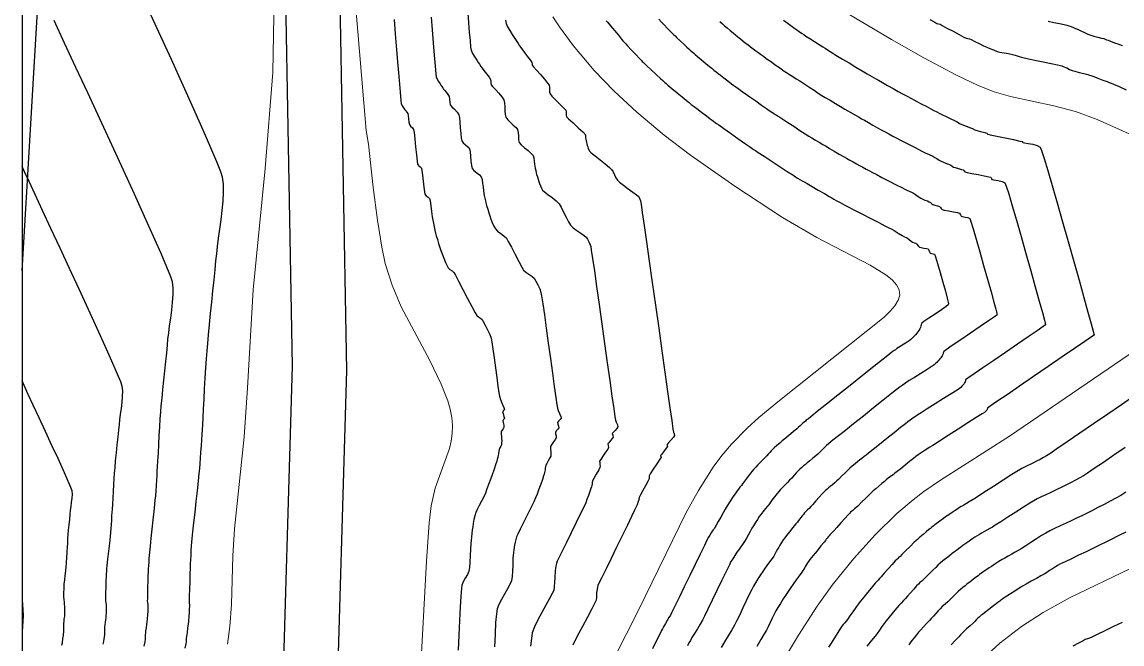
# Model space of a CAD drawing. Extents: x 27 to 849, y 0 to 853.
# Drawn here: x 26.5 to 153.4, y 643.6 to 715.4 of the extents above; entities that cross this region are included whole.
import ezdxf

# ---------------------------------------------------------------- set-up
doc = ezdxf.new("R2010")
doc.units = 0
doc.header["$LTSCALE"] = 2
for name, color, linetype in [('ARQ - PORTAS E ESQUADRIAS 1-50', 2, 'Continuous'), ('Curva 1 m', 5, 'Continuous'), ('Curva Mestra', 1, 'Continuous'), ('TRA_Trecho_Rodoviario_L', 7, 'Continuous')]:
    doc.layers.add(name, color=color, linetype=linetype)

msp = doc.modelspace()

# ---------------------------------------------------------------- linework, layer by layer
at = {"layer": 'ARQ - PORTAS E ESQUADRIAS 1-50', "elevation": 45}
msp.add_lwpolyline([(848.94, 852.52), (26.51, 852.52), (26.51, 7.38), (848.94, 7.38)], close=True, dxfattribs=at)
at = {"layer": 'Curva 1 m', "linetype": 'Continuous', "lineweight": -3}
for points, elevation in [([(45.35, 643.16), (45.44, 643.66), (45.48, 643.9), (45.48, 644.09), (45.49, 644.28), (45.52, 644.52), (45.59, 644.98), (45.66, 645.5), (45.71, 645.93), (45.75, 646.3), (45.79, 646.81), (45.82, 647.34), (45.85, 647.75), (45.86, 647.94), (45.86, 648.07), (45.86, 648.19), (45.84, 648.3), (45.83, 648.4), (45.84, 648.63), (45.85, 649.19), (45.87, 649.98), (45.9, 650.86), (45.92, 651.72), (45.94, 652.44), (45.96, 652.9), (45.98, 653.35), (46.01, 653.88), (46.04, 654.43), (46.07, 654.95), (46.11, 655.4), (46.15, 655.83), (46.23, 656.6), (46.34, 657.63), (46.48, 658.83), (46.61, 660.08), (46.75, 661.31), (46.87, 662.42), (46.96, 663.32), (47.02, 663.9), (47.06, 664.46), (47.11, 665.11), (47.16, 665.8), (47.21, 666.5), (47.25, 667.19), (47.29, 667.84), (47.33, 668.4), (47.36, 668.95), (47.4, 669.75), (47.46, 670.75), (47.52, 671.89), (47.58, 673.1), (47.65, 674.32), (47.72, 675.5), (47.79, 676.57), (47.86, 677.47), (47.93, 678.31), (48.02, 679.33), (48.14, 680.51), (48.27, 681.77), (48.4, 683.09), (48.54, 684.4), (48.67, 685.67), (48.79, 686.83), (48.89, 687.85), (48.97, 688.67), (49.06, 689.52), (49.18, 690.48), (49.32, 691.52), (49.47, 692.59), (49.6, 693.69), (49.7, 694.76), (49.75, 695.78), (49.74, 696.71), (49.65, 697.53), (49.45, 698.14), (49, 699.29), (48.31, 700.91), (47.41, 702.96), (46.33, 705.38), (45.1, 708.1), (43.75, 711.09), (42.29, 714.27), (40.76, 717.6)], 31), ([(73.72, 715.98), (73.83, 714.54), (73.95, 713.03), (74.07, 711.58), (74.17, 710.34), (74.25, 709.46), (74.3, 709.08), (74.41, 708.84), (74.58, 708.56), (74.74, 708.3), (74.85, 708.15), (74.94, 708), (75.05, 707.84), (75.15, 707.69), (75.27, 707.54), (75.46, 707.31), (75.66, 707.05), (75.78, 706.83), (75.84, 706.53), (75.87, 706.18), (75.93, 705.88), (76.1, 705.65), (76.4, 705.35), (76.7, 705.02), (76.9, 704.72), (76.97, 704.4), (77.03, 703.86), (77.08, 703.2), (77.13, 702.56), (77.18, 702.03), (77.24, 701.72), (77.42, 701.49), (77.69, 701.25), (77.96, 701.01), (78.14, 700.78), (78.21, 700.46), (78.26, 699.95), (78.3, 699.37), (78.36, 698.86), (78.44, 698.53), (78.65, 698.28), (78.97, 698.03), (79.29, 697.79), (79.5, 697.54), (79.59, 697.25), (79.66, 696.83), (79.71, 696.36), (79.76, 695.95), (79.79, 695.67), (79.84, 695.4), (79.9, 695.1), (79.97, 694.8), (80.03, 694.54), (80.12, 694.24), (80.24, 693.83), (80.37, 693.4), (80.49, 693.04), (80.62, 692.69), (80.77, 692.27), (80.94, 691.86), (81.13, 691.54), (81.39, 691.28), (81.75, 691.01), (82.12, 690.74), (82.4, 690.49), (82.62, 690.11), (82.98, 689.44), (83.4, 688.61), (83.82, 687.79), (84.17, 687.12), (84.39, 686.77), (84.65, 686.54), (85, 686.31), (85.34, 686.08), (85.6, 685.85), (85.81, 685.53), (86.03, 685.09), (86.24, 684.62), (86.39, 684.22), (86.46, 683.81), (86.6, 682.92), (86.78, 681.64), (87, 680.09), (87.23, 678.38), (87.48, 676.61), (87.71, 674.91), (87.92, 673.37), (88.1, 672.11), (88.22, 671.24), (88.28, 670.87), (88.39, 670.58), (88.54, 670.23), (88.67, 669.91), (88.72, 669.71), (88.6, 669.54), (88.4, 669.35), (88.28, 669.19), (88.32, 669.01), (88.41, 668.79), (88.45, 668.6), (88.34, 668.43), (88.16, 668.24), (88.05, 668.07), (88.07, 667.89), (88.14, 667.67), (88.16, 667.49), (88.05, 667.28), (87.82, 666.96), (87.59, 666.63), (87.47, 666.42), (87.47, 666.25), (87.5, 666.04), (87.52, 665.86), (87.53, 665.68), (87.53, 665.48), (87.51, 665.32), (87.41, 665.12), (87.23, 664.8), (87.05, 664.49), (86.94, 664.29), (86.91, 664.13), (86.89, 663.93), (86.87, 663.76), (86.84, 663.6), (86.79, 663.42), (86.75, 663.26), (86.69, 663.06), (86.55, 662.64), (86.36, 662.1), (86.15, 661.51), (85.94, 660.95), (85.76, 660.51), (85.55, 660.05), (85.22, 659.36), (84.81, 658.53), (84.38, 657.68), (84, 656.91), (83.71, 656.32), (83.57, 656.01), (83.49, 655.72), (83.41, 655.39), (83.34, 655.05), (83.29, 654.77), (83.25, 654.5), (83.21, 654.19), (83.18, 653.87), (83.15, 653.6), (83.14, 653.26), (83.13, 652.72), (83.1, 652.07), (83.05, 651.44), (82.97, 650.94), (82.8, 650.53), (82.51, 650), (82.17, 649.41), (81.82, 648.79), (81.52, 648.2), (81.32, 647.69), (81.24, 647.12), (81.16, 646.11), (81.09, 644.8), (81.02, 643.32)], 32), ([(77.96, 716.43), (78.04, 715.34), (78.12, 714.25), (78.2, 713.28), (78.27, 712.54), (78.33, 712.16), (78.5, 711.8), (78.75, 711.38), (78.99, 711.01), (79.15, 710.77), (79.29, 710.55), (79.46, 710.3), (79.6, 710.09), (79.8, 709.83), (80.1, 709.44), (80.4, 709.04), (80.56, 708.8), (80.6, 708.6), (80.61, 708.36), (80.66, 708.16), (80.81, 707.97), (81.14, 707.62), (81.53, 707.2), (81.89, 706.78), (82.12, 706.43), (82.2, 706.08), (82.22, 705.65), (82.23, 705.19), (82.26, 704.76), (82.34, 704.43), (82.55, 704.14), (82.86, 703.84), (83.2, 703.53), (83.51, 703.25), (83.69, 703.01), (83.77, 702.68), (83.79, 702.26), (83.81, 701.84), (83.89, 701.51), (84.11, 701.25), (84.48, 700.92), (84.9, 700.58), (85.27, 700.26), (85.48, 700.03), (85.57, 699.74), (85.62, 699.37), (85.65, 699.02), (85.67, 698.78), (85.72, 698.54), (85.78, 698.27), (85.83, 698.03), (85.89, 697.83), (85.97, 697.55), (86.06, 697.27), (86.14, 697.03), (86.22, 696.79), (86.33, 696.52), (86.44, 696.24), (86.56, 696.03), (86.79, 695.83), (87.19, 695.52), (87.67, 695.16), (88.13, 694.78), (88.47, 694.45), (88.73, 694.04), (89, 693.49), (89.28, 692.89), (89.55, 692.35), (89.8, 691.97), (90.11, 691.67), (90.54, 691.36), (91, 691.05), (91.38, 690.78), (91.61, 690.59), (91.76, 690.36), (91.91, 690.07), (92.04, 689.77), (92.13, 689.5), (92.2, 689.11), (92.34, 688.14), (92.55, 686.7), (92.8, 684.89), (93.1, 682.82), (93.41, 680.6), (93.73, 678.32), (94.04, 676.1), (94.33, 674.04), (94.58, 672.24), (94.78, 670.81), (94.92, 669.86), (94.97, 669.48), (95.08, 669.23), (95.22, 668.95), (95.27, 668.71), (95.15, 668.52), (94.94, 668.28), (94.72, 668.06), (94.61, 667.92), (94.67, 667.73), (94.72, 667.53), (94.62, 667.38), (94.42, 667.13), (94.22, 666.88), (94.12, 666.73), (94.16, 666.54), (94.2, 666.34), (94.09, 666.15), (93.83, 665.77), (93.53, 665.32), (93.28, 664.94), (93.16, 664.74), (93.17, 664.56), (93.2, 664.37), (93.21, 664.18), (93.19, 664), (93.05, 663.74), (92.77, 663.23), (92.48, 662.73), (92.34, 662.47), (92.31, 662.29), (92.29, 662.12), (92.26, 661.95), (92.21, 661.78), (92.15, 661.6), (92.03, 661.23), (91.86, 660.77), (91.7, 660.31), (91.55, 659.95), (91.36, 659.53), (90.96, 658.72), (90.44, 657.65), (89.86, 656.47), (89.28, 655.3), (88.78, 654.27), (88.41, 653.52), (88.26, 653.19), (88.19, 652.93), (88.12, 652.63), (88.08, 652.37), (88.04, 652.12), (88.01, 651.84), (87.98, 651.59), (87.97, 651.28), (87.96, 650.79), (87.93, 650.25), (87.86, 649.82), (87.7, 649.48), (87.38, 648.89), (86.95, 648.14), (86.48, 647.3), (86.02, 646.43), (85.64, 645.62), (85.39, 644.94), (85.28, 644.28), (85.19, 643.39)], 33), ([(40.62, 643.38), (40.7, 643.88), (40.75, 644.19), (40.77, 644.43), (40.77, 644.7), (40.78, 644.94), (40.81, 645.17), (40.86, 645.51), (40.91, 645.88), (40.95, 646.18), (40.98, 646.54), (41.02, 647.01), (41.05, 647.44), (41.06, 647.69), (41.06, 647.85), (41.05, 648.04), (41.05, 648.19), (41.02, 648.4), (41, 648.61), (41.01, 648.87), (41.02, 649.43), (41.04, 650.16), (41.06, 650.92), (41.08, 651.57), (41.1, 651.99), (41.11, 652.33), (41.13, 652.72), (41.16, 653.13), (41.18, 653.52), (41.21, 653.86), (41.24, 654.24), (41.32, 654.94), (41.42, 655.86), (41.53, 656.9), (41.65, 657.96), (41.76, 658.93), (41.84, 659.73), (41.89, 660.24), (41.93, 660.74), (41.97, 661.31), (42.02, 661.92), (42.06, 662.54), (42.09, 663.11), (42.12, 663.61), (42.15, 664.09), (42.19, 664.8), (42.24, 665.68), (42.29, 666.67), (42.35, 667.71), (42.41, 668.72), (42.46, 669.64), (42.52, 670.42), (42.58, 671.12), (42.66, 672), (42.76, 673.01), (42.87, 674.08), (42.99, 675.18), (43.1, 676.25), (43.2, 677.25), (43.29, 678.12), (43.35, 678.82), (43.43, 679.54), (43.54, 680.36), (43.66, 681.25), (43.78, 682.17), (43.87, 683.08), (43.93, 683.96), (43.93, 684.76), (43.86, 685.46), (43.67, 686.03), (43.23, 687.13), (42.55, 688.7), (41.68, 690.68), (40.64, 692.98), (39.47, 695.56), (38.2, 698.34), (36.86, 701.25), (35.48, 704.24), (34.09, 707.24), (32.72, 710.17), (31.42, 712.98), (30.2, 715.6)], 32), ([(69.44, 715.73), (69.58, 714.05), (69.73, 712.23), (69.88, 710.4), (70.02, 708.72), (70.14, 707.33), (70.23, 706.37), (70.27, 705.99), (70.35, 705.82), (70.46, 705.64), (70.54, 705.52), (70.61, 705.41), (70.69, 705.3), (70.78, 705.19), (70.91, 705.03), (71.01, 704.87), (71.05, 704.64), (71.1, 704.25), (71.14, 703.85), (71.2, 703.6), (71.35, 703.41), (71.55, 703.21), (71.69, 703.02), (71.74, 702.67), (71.82, 701.94), (71.92, 701.01), (72.01, 700.08), (72.09, 699.36), (72.14, 699.02), (72.27, 698.86), (72.46, 698.7), (72.59, 698.55), (72.64, 698.28), (72.71, 697.74), (72.79, 697.05), (72.87, 696.36), (72.94, 695.81), (72.99, 695.55), (73.15, 695.38), (73.36, 695.22), (73.52, 695.05), (73.59, 694.77), (73.67, 694.22), (73.77, 693.56), (73.85, 692.95), (73.91, 692.55), (73.98, 692.2), (74.06, 691.8), (74.15, 691.4), (74.23, 691.05), (74.31, 690.74), (74.44, 690.33), (74.58, 689.87), (74.72, 689.42), (74.84, 689.05), (74.99, 688.66), (75.19, 688.17), (75.39, 687.68), (75.57, 687.28), (75.69, 687.05), (75.88, 686.88), (76.13, 686.7), (76.33, 686.53), (76.51, 686.21), (76.89, 685.5), (77.39, 684.55), (77.93, 683.53), (78.43, 682.59), (78.8, 681.88), (78.98, 681.57), (79.17, 681.41), (79.4, 681.26), (79.59, 681.11), (79.73, 680.88), (79.96, 680.45), (80.23, 679.92), (80.47, 679.38), (80.64, 678.94), (80.73, 678.49), (80.85, 677.7), (80.99, 676.67), (81.14, 675.53), (81.29, 674.4), (81.42, 673.4), (81.52, 672.64), (81.59, 672.26), (81.73, 671.85), (81.93, 671.36), (82.1, 670.93), (82.17, 670.71), (82.07, 670.58), (81.96, 670.45), (82.01, 670.23), (82.12, 669.89), (82.17, 669.67), (82.08, 669.54), (81.97, 669.41), (82.01, 669.21), (82.1, 668.89), (82.12, 668.64), (82.03, 668.46), (81.88, 668.28), (81.78, 668.1), (81.78, 667.88), (81.82, 667.6), (81.85, 667.35), (81.86, 667.11), (81.85, 666.84), (81.83, 666.63), (81.75, 666.46), (81.63, 666.28), (81.55, 666.11), (81.51, 665.91), (81.48, 665.64), (81.45, 665.41), (81.41, 665.2), (81.35, 664.95), (81.29, 664.74), (81.19, 664.44), (80.99, 663.84), (80.71, 663.07), (80.42, 662.25), (80.16, 661.54), (79.98, 661.07), (79.78, 660.64), (79.52, 660.13), (79.25, 659.62), (79.02, 659.16), (78.88, 658.82), (78.77, 658.44), (78.66, 658), (78.58, 657.55), (78.51, 657.18), (78.45, 656.81), (78.4, 656.39), (78.36, 655.97), (78.32, 655.61), (78.3, 655.23), (78.27, 654.6), (78.23, 653.85), (78.19, 653.09), (78.13, 652.46), (78.08, 652.07), (77.91, 651.68), (77.66, 651.25), (77.42, 650.82), (77.25, 650.44), (77.21, 650.04), (77.15, 649.15), (77.08, 647.89), (76.99, 646.36), (76.91, 644.67), (76.82, 642.94)], 31), ([(82.29, 715.65), (82.36, 715.25), (82.53, 714.88), (82.78, 714.43), (83.05, 714), (83.3, 713.62), (83.46, 713.39), (83.59, 713.18), (83.75, 712.93), (83.92, 712.69), (84.06, 712.49), (84.25, 712.22), (84.57, 711.8), (84.92, 711.33), (85.21, 710.95), (85.33, 710.76), (85.36, 710.6), (85.38, 710.45), (85.53, 710.27), (85.88, 709.87), (86.33, 709.35), (86.79, 708.82), (87.15, 708.38), (87.33, 708.13), (87.38, 707.91), (87.38, 707.63), (87.39, 707.35), (87.44, 707.13), (87.66, 706.87), (88.1, 706.42), (88.6, 705.92), (89.03, 705.48), (89.24, 705.24), (89.28, 705.01), (89.29, 704.72), (89.34, 704.49), (89.58, 704.24), (90.1, 703.77), (90.7, 703.23), (91.22, 702.76), (91.46, 702.52), (91.51, 702.32), (91.54, 702.07), (91.56, 701.89), (91.59, 701.7), (91.64, 701.52), (91.68, 701.37), (91.73, 701.18), (91.79, 701.02), (91.85, 700.85), (91.92, 700.67), (92, 700.52), (92.2, 700.34), (92.64, 699.98), (93.21, 699.53), (93.8, 699.06), (94.28, 698.65), (94.54, 698.41), (94.71, 698.13), (94.87, 697.78), (95.03, 697.44), (95.21, 697.17), (95.46, 696.94), (95.91, 696.59), (96.46, 696.19), (97, 695.8), (97.42, 695.49), (97.62, 695.33), (97.72, 695.17), (97.81, 694.97), (97.88, 694.79), (97.94, 694.42), (98.08, 693.45), (98.29, 691.96), (98.56, 690.06), (98.88, 687.82), (99.22, 685.36), (99.59, 682.75), (99.97, 680.1), (100.33, 677.49), (100.68, 675.03), (101, 672.8), (101.27, 670.9), (101.48, 669.42), (101.61, 668.45), (101.67, 668.09), (101.76, 667.9), (101.81, 667.71), (101.67, 667.51), (101.37, 667.16), (101.08, 666.82), (100.94, 666.66), (100.97, 666.56), (101, 666.46), (100.87, 666.29), (100.6, 665.93), (100.33, 665.57), (100.2, 665.39), (100.22, 665.3), (100.24, 665.2), (100.09, 664.97), (99.75, 664.44), (99.34, 663.82), (99, 663.29), (98.86, 663.06), (98.86, 662.97), (98.87, 662.87), (98.87, 662.78), (98.87, 662.69), (98.75, 662.47), (98.47, 661.97), (98.14, 661.37), (97.86, 660.86), (97.74, 660.64), (97.72, 660.56), (97.71, 660.47), (97.69, 660.38), (97.67, 660.3), (97.61, 660.1), (97.47, 659.72), (97.34, 659.38), (97.2, 659.08), (96.85, 658.36), (96.36, 657.35), (95.76, 656.14), (95.12, 654.83), (94.48, 653.52), (93.9, 652.32), (93.41, 651.33), (93.08, 650.65), (92.95, 650.38), (92.9, 650.17), (92.86, 649.97), (92.83, 649.77), (92.81, 649.58), (92.81, 649.35), (92.79, 649), (92.75, 648.69), (92.6, 648.38), (92.24, 647.7), (91.74, 646.75), (91.17, 645.66), (90.58, 644.55), (90.06, 643.52)], 34), ([(93.91, 715.57), (94.06, 715.39), (94.41, 714.97), (94.87, 714.43), (95.32, 713.89), (95.68, 713.46), (95.85, 713.26), (95.95, 713.14), (96.07, 713.01), (96.17, 712.89), (96.38, 712.67), (96.81, 712.21), (97.32, 711.68), (97.75, 711.22), (97.97, 711), (98.08, 710.88), (98.21, 710.75), (98.32, 710.64), (98.57, 710.41), (99.08, 709.93), (99.68, 709.37), (100.19, 708.9), (100.44, 708.67), (100.56, 708.56), (100.7, 708.44), (100.82, 708.33), (101.03, 708.15), (101.5, 707.76), (102.09, 707.27), (102.68, 706.79), (103.14, 706.4), (103.36, 706.22), (103.48, 706.12), (103.61, 706.02), (103.73, 705.92), (103.94, 705.76), (104.37, 705.43), (104.93, 705.01), (105.48, 704.59), (105.93, 704.25), (106.14, 704.09), (106.3, 703.97), (106.48, 703.84), (106.64, 703.73), (106.9, 703.54), (107.48, 703.13), (108.25, 702.59), (109.09, 702), (109.87, 701.45), (110.46, 701.04), (110.73, 700.85), (110.93, 700.72), (111.15, 700.58), (111.35, 700.45), (111.64, 700.26), (112.26, 699.86), (113.08, 699.32), (113.98, 698.73), (114.81, 698.19), (115.45, 697.77), (115.77, 697.56), (116, 697.42), (116.27, 697.26), (116.54, 697.11), (116.77, 696.97), (117.09, 696.79), (117.67, 696.45), (118.38, 696.03), (119.09, 695.62), (119.66, 695.29), (119.94, 695.13), (120.18, 694.99), (120.45, 694.84), (120.69, 694.7), (120.93, 694.58), (121.2, 694.43), (121.44, 694.3), (121.77, 694.13), (122.48, 693.76), (123.43, 693.28), (124.44, 692.75), (125.38, 692.27), (126.07, 691.91), (126.38, 691.75), (126.54, 691.68), (126.72, 691.59), (126.88, 691.51), (127.15, 691.35), (127.62, 691.06), (128.08, 690.77), (128.33, 690.62), (128.52, 690.55), (128.7, 690.47), (128.87, 690.34), (129.1, 690.14), (129.27, 690.01), (129.45, 689.96), (129.64, 689.91), (129.76, 689.78), (129.91, 689.59), (130.06, 689.44), (130.26, 689.39), (130.57, 689.34), (130.88, 689.29), (131.06, 689.23), (131.14, 689.09), (131.22, 688.9), (131.3, 688.76), (131.45, 688.71), (131.65, 688.68), (131.8, 688.63), (131.91, 688.31), (132.14, 687.55), (132.44, 686.51), (132.76, 685.39), (133.05, 684.35), (133.26, 683.57), (133.35, 683.24), (133.38, 683.08), (133.41, 682.91), (133.39, 682.77), (133.16, 682.58), (132.59, 682.2), (131.87, 681.71), (131.14, 681.23), (130.57, 680.85), (130.32, 680.66), (130.27, 680.52), (130.23, 680.33), (130.18, 680.17), (130.1, 680.02), (129.99, 679.83), (129.88, 679.67), (129.75, 679.51), (129.59, 679.32), (129.44, 679.16), (129.27, 678.99), (129.07, 678.79), (128.87, 678.62), (128.66, 678.47), (128.27, 678.23), (127.84, 677.96), (127.47, 677.73), (127.28, 677.61), (127.16, 677.53), (127.02, 677.43), (126.9, 677.35), (126.6, 677.11), (125.86, 676.52), (124.78, 675.66), (123.48, 674.62), (122.06, 673.49), (120.64, 672.36), (119.34, 671.32), (118.27, 670.46), (117.53, 669.88), (117.25, 669.65), (117.12, 669.56), (117, 669.46), (116.9, 669.38), (116.75, 669.26), (116.62, 669.15), (116.48, 669.01), (116.29, 668.82), (116.12, 668.66), (115.9, 668.47), (115.48, 668.12), (114.98, 667.71), (114.51, 667.33), (114.22, 667.08), (113.94, 666.84), (113.61, 666.55), (113.31, 666.28), (113.12, 666.1), (112.96, 665.93), (112.78, 665.73), (112.62, 665.55), (112.44, 665.36), (112.13, 665.04), (111.75, 664.66), (111.41, 664.31), (111.18, 664.06), (110.97, 663.82), (110.73, 663.54), (110.5, 663.26), (110.31, 663.01), (110.11, 662.75), (109.87, 662.43), (109.66, 662.14), (109.51, 661.94), (109.35, 661.75), (109.17, 661.53), (109.02, 661.33), (108.86, 661.1), (108.57, 660.66), (108.23, 660.13), (107.89, 659.61), (107.64, 659.2), (107.41, 658.79), (107.13, 658.28), (106.85, 657.77), (106.62, 657.36), (106.5, 657.15), (106.4, 656.99), (106.27, 656.81), (106.15, 656.66), (106.03, 656.47), (105.86, 656.21), (105.72, 655.99), (105.58, 655.7), (105.24, 655.01), (104.76, 654.02), (104.18, 652.83), (103.55, 651.54), (102.92, 650.24), (102.34, 649.03), (101.84, 648.02), (101.49, 647.31), (101.33, 646.98), (101.16, 646.69), (100.95, 646.34), (100.76, 646.03), (100.64, 645.82), (100.53, 645.62), (100.4, 645.39), (100.3, 645.19), (100.13, 644.87), (99.76, 644.13), (99.24, 643.1)], 36), ([(99.99, 715.74), (100.29, 715.42), (100.64, 715.05), (100.95, 714.73), (101.14, 714.52), (101.31, 714.36), (101.5, 714.16), (101.69, 713.97), (101.86, 713.81), (102.08, 713.6), (102.45, 713.26), (102.86, 712.87), (103.23, 712.53), (103.45, 712.33), (103.62, 712.17), (103.82, 711.99), (104.02, 711.81), (104.2, 711.66), (104.46, 711.44), (104.9, 711.07), (105.41, 710.65), (105.85, 710.29), (106.1, 710.08), (106.34, 709.88), (106.61, 709.66), (106.85, 709.47), (107.09, 709.29), (107.5, 708.98), (107.97, 708.62), (108.39, 708.3), (108.66, 708.1), (108.89, 707.93), (109.16, 707.74), (109.42, 707.55), (109.66, 707.38), (109.95, 707.17), (110.5, 706.79), (111.17, 706.31), (111.84, 705.84), (112.4, 705.44), (112.72, 705.22), (113.01, 705.03), (113.34, 704.82), (113.68, 704.61), (113.97, 704.43), (114.29, 704.22), (114.86, 703.84), (115.55, 703.39), (116.27, 702.92), (116.88, 702.52), (117.28, 702.26), (117.64, 702.04), (118.06, 701.8), (118.5, 701.54), (118.92, 701.29), (119.28, 701.08), (119.7, 700.84), (120.24, 700.53), (120.81, 700.19), (121.31, 699.9), (121.66, 699.7), (122.01, 699.5), (122.41, 699.27), (122.81, 699.04), (123.16, 698.85), (123.51, 698.66), (123.91, 698.45), (124.31, 698.24), (124.66, 698.05), (125.06, 697.85), (125.74, 697.49), (126.56, 697.07), (127.38, 696.65), (128.03, 696.31), (128.36, 696.14), (128.6, 696.03), (128.87, 695.9), (129.14, 695.77), (129.36, 695.66), (129.62, 695.5), (129.93, 695.3), (130.24, 695.11), (130.45, 694.99), (130.7, 694.88), (130.99, 694.78), (131.2, 694.69), (131.34, 694.59), (131.48, 694.45), (131.62, 694.35), (131.85, 694.28), (132.16, 694.2), (132.37, 694.13), (132.48, 694.03), (132.58, 693.89), (132.69, 693.79), (132.93, 693.73), (133.41, 693.63), (133.98, 693.52), (134.46, 693.43), (134.69, 693.36), (134.78, 693.19), (134.87, 693.01), (135.03, 692.97), (135.33, 692.92), (135.65, 692.85), (135.87, 692.74), (135.99, 692.4), (136.25, 691.57), (136.61, 690.36), (137.03, 688.91), (137.47, 687.33), (137.92, 685.75), (138.32, 684.3), (138.65, 683.11), (138.88, 682.29), (138.97, 681.97), (139, 681.78), (139, 681.61), (138.73, 681.41), (138.03, 680.93), (137.06, 680.27), (135.94, 679.51), (134.82, 678.75), (133.84, 678.08), (133.14, 677.6), (132.86, 677.4), (132.8, 677.22), (132.75, 677.04), (132.69, 676.92), (132.61, 676.78), (132.53, 676.66), (132.43, 676.54), (132.31, 676.4), (132.19, 676.27), (132.07, 676.15), (131.91, 676), (131.77, 675.87), (131.51, 675.7), (130.94, 675.33), (130.21, 674.87), (129.48, 674.41), (128.89, 674.04), (128.59, 673.85), (128.34, 673.68), (128.06, 673.49), (127.82, 673.32), (127.52, 673.09), (126.84, 672.54), (125.88, 671.78), (124.76, 670.89), (123.59, 669.95), (122.47, 669.06), (121.53, 668.3), (120.86, 667.77), (120.58, 667.55), (120.42, 667.43), (120.24, 667.29), (120.08, 667.17), (119.87, 667), (119.58, 666.76), (119.33, 666.54), (119.13, 666.35), (118.86, 666.08), (118.57, 665.79), (118.33, 665.56), (118.09, 665.36), (117.77, 665.09), (117.42, 664.8), (117.1, 664.55), (116.9, 664.37), (116.7, 664.21), (116.48, 664.01), (116.26, 663.82), (116.08, 663.64), (115.87, 663.42), (115.6, 663.12), (115.32, 662.8), (115.08, 662.54), (114.82, 662.27), (114.5, 661.94), (114.2, 661.64), (113.99, 661.42), (113.84, 661.24), (113.66, 661.03), (113.49, 660.82), (113.34, 660.63), (113.2, 660.45), (113.04, 660.23), (112.88, 660.01), (112.74, 659.83), (112.55, 659.6), (112.28, 659.27), (111.99, 658.91), (111.76, 658.61), (111.58, 658.35), (111.36, 658.02), (111.13, 657.65), (110.9, 657.3), (110.73, 657.01), (110.52, 656.64), (110.28, 656.19), (110.05, 655.77), (109.88, 655.47), (109.72, 655.24), (109.53, 654.98), (109.34, 654.72), (109.18, 654.49), (108.99, 654.23), (108.76, 653.86), (108.51, 653.48), (108.31, 653.16), (108.13, 652.79), (107.76, 652.03), (107.27, 651.02), (106.72, 649.88), (106.16, 648.72), (105.65, 647.67), (105.25, 646.86), (105.02, 646.4), (104.76, 645.95), (104.44, 645.4), (104.1, 644.85), (103.81, 644.38), (103.63, 644.07), (103.47, 643.78), (103.29, 643.45)], 37), ([(107.01, 715.49), (107.32, 715.22), (107.58, 714.99), (107.86, 714.74), (108.22, 714.45), (108.57, 714.16), (108.85, 713.93), (109.11, 713.72), (109.41, 713.48), (109.71, 713.23), (109.97, 713.03), (110.24, 712.82), (110.57, 712.57), (110.89, 712.32), (111.18, 712.11), (111.42, 711.93), (111.73, 711.71), (112.07, 711.47), (112.39, 711.23), (112.67, 711.04), (112.99, 710.81), (113.42, 710.5), (113.9, 710.16), (114.35, 709.84), (114.71, 709.6), (115.05, 709.38), (115.44, 709.13), (115.85, 708.87), (116.25, 708.62), (116.59, 708.41), (116.95, 708.17), (117.41, 707.87), (117.9, 707.54), (118.38, 707.23), (118.8, 706.96), (119.2, 706.72), (119.75, 706.39), (120.36, 706.03), (120.96, 705.68), (121.47, 705.38), (121.8, 705.19), (122.08, 705.02), (122.41, 704.83), (122.76, 704.63), (123.09, 704.43), (123.38, 704.27), (123.72, 704.08), (124.18, 703.81), (124.7, 703.52), (125.21, 703.23), (125.63, 703), (126.03, 702.78), (126.51, 702.53), (127, 702.26), (127.47, 702.02), (127.88, 701.8), (128.33, 701.57), (128.89, 701.27), (129.48, 700.97), (130, 700.7), (130.35, 700.52), (130.72, 700.34), (131.17, 700.13), (131.59, 699.93), (131.85, 699.8), (132.08, 699.66), (132.34, 699.49), (132.57, 699.35), (132.82, 699.25), (133.18, 699.11), (133.52, 698.99), (133.7, 698.91), (133.84, 698.8), (133.98, 698.68), (134.18, 698.62), (134.55, 698.52), (134.91, 698.42), (135.1, 698.36), (135.21, 698.24), (135.31, 698.13), (135.55, 698.07), (136.11, 697.96), (136.82, 697.81), (137.53, 697.67), (138.08, 697.55), (138.31, 697.5), (138.37, 697.38), (138.43, 697.26), (138.65, 697.22), (139.1, 697.14), (139.6, 697.02), (139.93, 696.86), (140.08, 696.49), (140.37, 695.58), (140.77, 694.23), (141.25, 692.57), (141.79, 690.69), (142.35, 688.7), (142.91, 686.72), (143.43, 684.85), (143.89, 683.2), (144.25, 681.89), (144.5, 681.02), (144.58, 680.69), (144.6, 680.57), (144.61, 680.46), (144.34, 680.27), (143.64, 679.79), (142.61, 679.08), (141.36, 678.23), (140, 677.3), (138.64, 676.37), (137.39, 675.52), (136.36, 674.81), (135.66, 674.33), (135.39, 674.14), (135.36, 674.02), (135.32, 673.9), (135.26, 673.78), (135.17, 673.65), (135.07, 673.52), (134.95, 673.39), (134.82, 673.26), (134.67, 673.12), (134.4, 672.95), (133.74, 672.53), (132.85, 671.96), (131.88, 671.35), (130.96, 670.77), (130.25, 670.31), (129.89, 670.08), (129.62, 669.91), (129.31, 669.7), (129, 669.48), (128.74, 669.3), (128.45, 669.07), (127.88, 668.62), (127.13, 668.02), (126.29, 667.35), (125.45, 666.68), (124.71, 666.08), (124.17, 665.65), (123.91, 665.45), (123.67, 665.27), (123.4, 665.07), (123.16, 664.88), (122.94, 664.71), (122.63, 664.45), (122.3, 664.17), (122.03, 663.93), (121.79, 663.7), (121.45, 663.36), (121.08, 663), (120.76, 662.67), (120.53, 662.46), (120.3, 662.26), (120.02, 662.03), (119.76, 661.82), (119.58, 661.67), (119.4, 661.52), (119.2, 661.34), (119.03, 661.18), (118.84, 660.98), (118.5, 660.6), (118.1, 660.15), (117.75, 659.76), (117.53, 659.52), (117.36, 659.34), (117.15, 659.13), (116.95, 658.92), (116.81, 658.78), (116.67, 658.61), (116.51, 658.42), (116.38, 658.25), (116.25, 658.08), (116.1, 657.89), (115.98, 657.72), (115.8, 657.5), (115.47, 657.09), (115.08, 656.61), (114.72, 656.17), (114.51, 655.89), (114.34, 655.65), (114.15, 655.36), (113.96, 655.06), (113.82, 654.82), (113.68, 654.59), (113.54, 654.31), (113.39, 654.03), (113.25, 653.8), (113.05, 653.51), (112.76, 653.12), (112.45, 652.69), (112.2, 652.33), (111.99, 652.02), (111.72, 651.61), (111.42, 651.16), (111.13, 650.71), (110.91, 650.32), (110.71, 649.95), (110.42, 649.36), (110.07, 648.62), (109.69, 647.82), (109.32, 647.03), (108.98, 646.34), (108.71, 645.82), (108.4, 645.27), (108, 644.6), (107.58, 643.9), (107.17, 643.24)], 38), ([(114.39, 715.62), (114.91, 715.24), (115.39, 714.9), (115.68, 714.69), (115.92, 714.52), (116.19, 714.33), (116.47, 714.13), (116.71, 713.97), (116.97, 713.8), (117.41, 713.52), (117.95, 713.18), (118.49, 712.84), (118.93, 712.56), (119.2, 712.39), (119.46, 712.22), (119.75, 712.02), (120.05, 711.83), (120.31, 711.66), (120.61, 711.48), (121.19, 711.14), (121.94, 710.7), (122.74, 710.22), (123.47, 709.79), (124.03, 709.46), (124.31, 709.3), (124.56, 709.15), (124.85, 708.99), (125.1, 708.84), (125.34, 708.7), (125.79, 708.44), (126.38, 708.11), (127.02, 707.75), (127.62, 707.41), (128.1, 707.14), (128.57, 706.89), (129.16, 706.58), (129.77, 706.25), (130.35, 705.94), (130.82, 705.7), (131.1, 705.55), (131.38, 705.4), (131.71, 705.23), (132.05, 705.06), (132.33, 704.91), (132.66, 704.75), (133.15, 704.52), (133.68, 704.26), (134.12, 704.05), (134.33, 703.95), (134.51, 703.83), (134.7, 703.72), (134.97, 703.61), (135.47, 703.41), (135.97, 703.22), (136.2, 703.13), (136.27, 703.08), (136.34, 703.02), (136.58, 702.95), (137.09, 702.8), (137.6, 702.66), (137.84, 702.59), (137.89, 702.53), (137.94, 702.47), (138.24, 702.41), (138.98, 702.25), (139.94, 702.05), (140.9, 701.85), (141.64, 701.69), (141.94, 701.63), (141.97, 701.57), (142, 701.51), (142.18, 701.48), (142.61, 701.42), (143.15, 701.31), (143.66, 701.16), (144, 700.97), (144.15, 700.6), (144.45, 699.68), (144.87, 698.3), (145.38, 696.56), (145.96, 694.54), (146.58, 692.35), (147.23, 690.08), (147.87, 687.8), (148.48, 685.63), (149.03, 683.64), (149.5, 681.93), (149.87, 680.6), (150.11, 679.73), (150.2, 679.42), (150.21, 679.36), (150.21, 679.3), (149.92, 679.1), (149.14, 678.56), (147.97, 677.76), (146.52, 676.77), (144.91, 675.66), (143.24, 674.52), (141.62, 673.42), (140.17, 672.42), (139, 671.62), (138.22, 671.08), (137.93, 670.88), (137.91, 670.82), (137.89, 670.76), (137.86, 670.7), (137.82, 670.64), (137.76, 670.57), (137.71, 670.51), (137.64, 670.44), (137.57, 670.37), (137.3, 670.21), (136.62, 669.77), (135.65, 669.16), (134.53, 668.44), (133.39, 667.72), (132.36, 667.07), (131.59, 666.57), (131.2, 666.32), (130.92, 666.14), (130.59, 665.92), (130.25, 665.69), (129.93, 665.47), (129.66, 665.27), (129.36, 665.04), (128.91, 664.69), (128.4, 664.28), (127.9, 663.87), (127.49, 663.54), (127.24, 663.35), (127.01, 663.17), (126.74, 662.97), (126.47, 662.77), (126.24, 662.59), (126.02, 662.41), (125.71, 662.16), (125.36, 661.86), (125.02, 661.57), (124.74, 661.32), (124.39, 660.99), (123.9, 660.51), (123.38, 660), (122.96, 659.57), (122.74, 659.36), (122.58, 659.23), (122.39, 659.07), (122.26, 658.97), (122.12, 658.85), (121.99, 658.72), (121.82, 658.54), (121.46, 658.14), (121, 657.63), (120.53, 657.11), (120.17, 656.7), (119.99, 656.51), (119.87, 656.38), (119.73, 656.24), (119.63, 656.14), (119.52, 656.01), (119.41, 655.87), (119.31, 655.74), (119.21, 655.61), (119.05, 655.41), (118.7, 654.97), (118.25, 654.41), (117.79, 653.85), (117.43, 653.4), (117.25, 653.17), (117.13, 653), (117.01, 652.81), (116.91, 652.64), (116.82, 652.47), (116.71, 652.29), (116.62, 652.13), (116.48, 651.92), (116.2, 651.53), (115.85, 651.05), (115.5, 650.56), (115.22, 650.17), (114.99, 649.83), (114.69, 649.37), (114.35, 648.85), (114.01, 648.33), (113.71, 647.85), (113.5, 647.49), (113.29, 647.09), (113.06, 646.62), (112.83, 646.12), (112.6, 645.64), (112.4, 645.24), (112.16, 644.83), (111.77, 644.18), (111.29, 643.37)], 39), ([(131.26, 715.72), (131.82, 715.4), (132.07, 715.27), (132.26, 715.21), (132.44, 715.16), (132.69, 715.03), (133.24, 714.73), (133.94, 714.36), (134.64, 713.98), (135.19, 713.69), (135.44, 713.56), (135.63, 713.53), (135.82, 713.49), (136.02, 713.4), (136.45, 713.19), (136.97, 712.93), (137.47, 712.69), (137.82, 712.53), (138.18, 712.37), (138.62, 712.2), (139.03, 712.04), (139.32, 711.94), (139.55, 711.9), (139.82, 711.87), (140.09, 711.84), (140.32, 711.8), (140.64, 711.72), (141.12, 711.58), (141.56, 711.45), (141.82, 711.37), (141.98, 711.33), (142.16, 711.29), (142.32, 711.25), (142.65, 711.18), (143.38, 711.03), (144.32, 710.84), (145.25, 710.64), (145.98, 710.48), (146.32, 710.41), (146.48, 710.36), (146.66, 710.29), (146.82, 710.23), (147.05, 710.12), (147.39, 709.96), (147.69, 709.83), (147.99, 709.75), (148.48, 709.61), (149.03, 709.47), (149.49, 709.35), (149.69, 709.3), (149.82, 709.25), (149.94, 709.2), (150.17, 709.12), (150.66, 708.94), (151.23, 708.72), (151.72, 708.54), (151.94, 708.46), (152.07, 708.42), (152.19, 708.38), (152.46, 708.26), (153.1, 707.98), (153.93, 707.61)], 41), ([(144.9, 715.52), (145.57, 715.38), (146.23, 715.25), (146.77, 715.13), (147.07, 715.06), (147.3, 714.98), (147.57, 714.89), (147.84, 714.79), (148.07, 714.69), (148.31, 714.59), (148.69, 714.41), (149.11, 714.21), (149.51, 714.03), (149.82, 713.91), (150.2, 713.79), (150.66, 713.67), (151.08, 713.57), (151.32, 713.51), (151.48, 713.45), (151.66, 713.37), (151.82, 713.31), (152.09, 713.21), (152.57, 713.03), (153.05, 712.85), (153.32, 712.76), (153.48, 712.71)], 42), ([(35.88, 643.64), (35.94, 643.92), (35.99, 644.23), (36.03, 644.48), (36.05, 644.74), (36.06, 645.06), (36.06, 645.38), (36.07, 645.61), (36.11, 645.87), (36.15, 646.17), (36.19, 646.43), (36.21, 646.66), (36.23, 646.95), (36.25, 647.23), (36.26, 647.44), (36.26, 647.69), (36.25, 647.96), (36.24, 648.19), (36.21, 648.39), (36.19, 648.62), (36.17, 648.82), (36.17, 649.09), (36.18, 649.59), (36.2, 650.19), (36.22, 650.73), (36.23, 651.07), (36.25, 651.36), (36.26, 651.7), (36.29, 652.04), (36.31, 652.32), (36.35, 652.71), (36.42, 653.44), (36.52, 654.35), (36.63, 655.28), (36.71, 656.07), (36.76, 656.57), (36.79, 656.98), (36.83, 657.45), (36.86, 657.95), (36.89, 658.42), (36.92, 658.82), (36.94, 659.2), (36.97, 659.77), (37.01, 660.48), (37.05, 661.26), (37.09, 662.04), (37.14, 662.76), (37.18, 663.36), (37.24, 663.99), (37.31, 664.79), (37.41, 665.7), (37.5, 666.64), (37.6, 667.55), (37.68, 668.34), (37.74, 668.96), (37.8, 669.52), (37.88, 670.16), (37.98, 670.84), (38.06, 671.54), (38.12, 672.22), (38.13, 672.85), (38.08, 673.39), (37.91, 673.89), (37.5, 674.87), (36.88, 676.28), (36.1, 678.03), (35.18, 680.04), (34.17, 682.26), (33.1, 684.59), (31.99, 686.97), (30.9, 689.33), (29.85, 691.58), (28.88, 693.66), (28.03, 695.5), (27.32, 697.01), (26.8, 698.12), (26.51, 698.76)], 33), ([(31.1, 643.5), (31.16, 643.79), (31.18, 643.95), (31.2, 644.12), (31.22, 644.27), (31.25, 644.43), (31.28, 644.61), (31.31, 644.77), (31.32, 645.05), (31.34, 645.53), (31.35, 646.01), (31.37, 646.27), (31.39, 646.48), (31.42, 646.69), (31.44, 646.84), (31.45, 647.02), (31.46, 647.19), (31.46, 647.37), (31.45, 647.66), (31.44, 647.96), (31.42, 648.19), (31.4, 648.46), (31.36, 648.77), (31.34, 649.04), (31.34, 649.28), (31.35, 649.62), (31.36, 649.95), (31.37, 650.16), (31.38, 650.36), (31.39, 650.59), (31.41, 650.79), (31.43, 651.04), (31.48, 651.52), (31.55, 652.08), (31.6, 652.59), (31.63, 652.91), (31.65, 653.17), (31.68, 653.47), (31.69, 653.78), (31.71, 654.04), (31.73, 654.33), (31.75, 654.79), (31.78, 655.33), (31.81, 655.87), (31.84, 656.3), (31.89, 656.77), (31.95, 657.38), (32.01, 658.04), (32.08, 658.64), (32.12, 659.1), (32.17, 659.51), (32.23, 659.98), (32.29, 660.47), (32.32, 660.93), (32.29, 661.32), (32.15, 661.71), (31.8, 662.52), (31.29, 663.66), (30.67, 665.04), (29.96, 666.57), (29.22, 668.16), (28.49, 669.73), (27.81, 671.19), (27.23, 672.45), (26.78, 673.42), (26.51, 674.01)], 34), ([(154.78, 672.23), (153.37, 671.26), (151.79, 670.18), (150.15, 669.05), (148.56, 667.96), (147.12, 666.97), (145.93, 666.16), (145.1, 665.59), (144.73, 665.35), (144.39, 665.15), (143.98, 664.94), (143.57, 664.73), (143.24, 664.57), (142.92, 664.41), (142.55, 664.24), (142.17, 664.06), (141.86, 663.9), (141.49, 663.67), (140.74, 663.2), (139.73, 662.56), (138.6, 661.84), (137.48, 661.12), (136.51, 660.49), (135.8, 660.04), (135.49, 659.85), (135.29, 659.73), (135.05, 659.61), (134.87, 659.5), (134.7, 659.4), (134.52, 659.29), (134.37, 659.18), (134.18, 659.06), (133.84, 658.83), (133.45, 658.56), (133.08, 658.31), (132.82, 658.13), (132.57, 657.95), (132.27, 657.72), (131.99, 657.51), (131.82, 657.38), (131.66, 657.26), (131.48, 657.12), (131.32, 656.99), (131.15, 656.85), (130.84, 656.6), (130.48, 656.29), (130.11, 655.98), (129.82, 655.72), (129.47, 655.39), (128.98, 654.91), (128.45, 654.39), (128.03, 653.97), (127.82, 653.76), (127.7, 653.65), (127.56, 653.53), (127.44, 653.41), (127.27, 653.23), (126.91, 652.83), (126.46, 652.32), (126, 651.82), (125.63, 651.41), (125.44, 651.2), (125.29, 651.03), (125.11, 650.84), (124.95, 650.67), (124.79, 650.47), (124.48, 650.08), (124.07, 649.58), (123.65, 649.06), (123.26, 648.58), (122.99, 648.23), (122.71, 647.85), (122.37, 647.37), (122.03, 646.88), (121.75, 646.49), (121.59, 646.27), (121.44, 646.09), (121.27, 645.88), (121.12, 645.7), (120.97, 645.46), (120.66, 644.97), (120.27, 644.37), (119.88, 643.76), (119.57, 643.27)], 41), ([(153.8, 666.34), (152.51, 665.45), (151.29, 664.61), (150.23, 663.89), (149.44, 663.35), (149, 663.07), (148.57, 662.82), (148.05, 662.54), (147.49, 662.25), (146.94, 661.97), (146.43, 661.72), (146.01, 661.51), (145.61, 661.31), (145.13, 661.09), (144.63, 660.85), (144.12, 660.62), (143.66, 660.39), (143.26, 660.18), (142.78, 659.89), (142.05, 659.43), (141.18, 658.87), (140.27, 658.29), (139.45, 657.75), (138.81, 657.35), (138.48, 657.14), (138.18, 656.97), (137.83, 656.78), (137.49, 656.59), (137.23, 656.45), (136.99, 656.3), (136.73, 656.13), (136.46, 655.96), (136.23, 655.81), (135.97, 655.63), (135.63, 655.4), (135.3, 655.18), (135.07, 655.02), (134.83, 654.84), (134.56, 654.63), (134.32, 654.45), (134.11, 654.3), (133.84, 654.09), (133.56, 653.87), (133.32, 653.68), (133.07, 653.48), (132.77, 653.23), (132.45, 652.96), (132.19, 652.73), (131.94, 652.49), (131.6, 652.15), (131.22, 651.78), (130.9, 651.46), (130.69, 651.26), (130.52, 651.1), (130.32, 650.91), (130.11, 650.73), (129.94, 650.56), (129.74, 650.35), (129.41, 649.98), (129.03, 649.56), (128.68, 649.17), (128.44, 648.9), (128.22, 648.66), (127.95, 648.37), (127.69, 648.09), (127.46, 647.84), (127.24, 647.57), (126.92, 647.18), (126.56, 646.73), (126.23, 646.32), (125.99, 646.01), (125.74, 645.66), (125.45, 645.25), (125.17, 644.85), (124.94, 644.54), (124.73, 644.27), (124.47, 643.97), (124.21, 643.66), (124, 643.38)], 42), ([(153.86, 661.16), (153.28, 660.79), (152.72, 660.47), (152.07, 660.12), (151.37, 659.75), (150.65, 659.38), (149.95, 659.03), (149.32, 658.72), (148.79, 658.45), (148.26, 658.19), (147.64, 657.9), (146.98, 657.59), (146.3, 657.27), (145.66, 656.96), (145.1, 656.69), (144.65, 656.45), (144.15, 656.15), (143.55, 655.77), (142.92, 655.36), (142.32, 654.97), (141.81, 654.64), (141.47, 654.43), (141.12, 654.23), (140.71, 654), (140.29, 653.77), (139.9, 653.56), (139.59, 653.39), (139.21, 653.16), (138.77, 652.87), (138.36, 652.6), (138.09, 652.43), (137.83, 652.25), (137.54, 652.05), (137.32, 651.9), (137.16, 651.78), (136.98, 651.65), (136.82, 651.53), (136.63, 651.38), (136.29, 651.12), (135.9, 650.82), (135.54, 650.55), (135.32, 650.37), (135.08, 650.17), (134.8, 649.94), (134.57, 649.74), (134.37, 649.55), (134.1, 649.28), (133.81, 648.99), (133.57, 648.76), (133.32, 648.53), (133.01, 648.25), (132.7, 647.96), (132.44, 647.71), (132.21, 647.46), (131.94, 647.16), (131.67, 646.86), (131.44, 646.61), (131.21, 646.36), (130.89, 646.01), (130.53, 645.62), (130.2, 645.26), (129.97, 645.01), (129.73, 644.72), (129.45, 644.37), (129.19, 644.04), (128.99, 643.79), (128.83, 643.56)], 43), ([(153.87, 656.57), (152.99, 656.12), (152.2, 655.71), (151.56, 655.39), (150.93, 655.08), (150.15, 654.7), (149.29, 654.29), (148.42, 653.88), (147.6, 653.48), (146.89, 653.14), (146.35, 652.88), (146.05, 652.73), (145.76, 652.55), (145.42, 652.34), (145.08, 652.11), (144.75, 651.89), (144.46, 651.71), (144.08, 651.5), (143.55, 651.21), (142.95, 650.88), (142.38, 650.57), (141.95, 650.33), (141.55, 650.08), (141.05, 649.76), (140.55, 649.44), (140.15, 649.18), (139.95, 649.05), (139.82, 648.96), (139.67, 648.86), (139.57, 648.79), (139.44, 648.69), (139.32, 648.6), (139.1, 648.43), (138.62, 648.06), (138.05, 647.63), (137.56, 647.25), (137.32, 647.06), (137.2, 646.96), (137.06, 646.85), (136.94, 646.75), (136.8, 646.61), (136.61, 646.42), (136.44, 646.26), (136.25, 646.07), (135.9, 645.75), (135.49, 645.38), (135.14, 645.05), (134.94, 644.86), (134.78, 644.69), (134.6, 644.49), (134.44, 644.31), (134.2, 644.05), (133.73, 643.54)], 44), ([(153.46, 646.14), (152.45, 645.66), (151.45, 645.17), (150.57, 644.74), (149.94, 644.44), (149.69, 644.32), (149.57, 644.29), (149.44, 644.25), (149.31, 644.2), (149.18, 644.15), (148.95, 644.02), (148.43, 643.74), (147.77, 643.38)], 46)]:
    msp.add_lwpolyline(points, dxfattribs=dict(at, elevation=elevation))
at = {"layer": 'Curva Mestra', "lineweight": 0}
for points, elevation in [([(64.93, 718.43), (66.23, 702.9), (66.47, 701.31), (67.04, 696.31), (67.54, 692.56), (68.03, 689.44), (68.43, 687.56), (69.2, 685.06), (70.25, 682.56), (73.58, 676.37), (74.89, 673.65), (75.63, 671.72), (75.9, 670.74), (76.09, 669.78), (76.18, 668.85), (76.15, 667.94), (76.03, 667.06), (75.83, 666.21), (74.19, 661.63), (73.72, 659.58), (73.49, 657.62), (73.18, 653.19), (72.3, 636.94)], 30), ([(50.2, 643.61), (50.48, 645.68), (50.67, 648.19), (50.82, 653.81), (51.01, 656.94), (52.15, 667.56), (52.54, 673.19), (53.19, 684.53), (54.58, 698.53), (55.44, 709.6), (55.61, 718.33)], 30), ([(87.76, 716.01), (88.52, 714.88), (90.11, 712.73), (92.54, 709.84), (94.79, 707.48), (97.44, 705.01), (100.61, 702.37), (103.63, 700.07), (108.74, 696.47), (114.26, 692.86), (118.22, 690.56), (124.39, 687.37), (126.2, 686.25), (126.91, 685.68), (127.43, 685.1), (127.73, 684.52), (127.79, 683.92), (127.61, 683.31), (127.24, 682.69), (126.68, 682.04), (125.98, 681.37), (113.92, 671.75), (111.53, 669.78), (110.17, 668.56), (108.36, 666.7), (107.27, 665.39), (106.27, 664.05), (104.55, 661.38), (103.13, 658.82), (97.64, 647.56), (93.53, 639.44)], 35), ([(121.82, 716.36), (126.82, 713.41), (130.57, 711.29), (134.32, 709.3), (136.82, 708.09), (138.69, 707.35), (140.57, 706.82), (145.57, 705.76), (148.07, 705.09), (150.57, 704.17), (154.95, 702.23)], 40), ([(155.82, 678.15), (140.46, 667.62), (132.5, 662.56), (130.58, 661.25), (129.32, 660.3), (127.44, 658.71), (124.94, 656.26), (122.44, 653.49), (119.99, 650.45), (118.24, 648.01), (116.09, 644.66), (112.61, 638.83)], 40), ([(154.34, 652.33), (147.45, 649), (144.32, 647.27), (141.82, 645.67), (139.32, 643.75), (137.44, 642.01)], 45), ([(26.51, 644.46), (26.58, 645.06), (26.66, 646.94), (26.61, 648.19), (26.51, 649.25)], 35)]:
    msp.add_lwpolyline(points, dxfattribs=dict(at, elevation=elevation)).dxf.unprotected_set("ltscale", 0)
at = {"layer": 'TRA_Trecho_Rodoviario_L', "color": 1}
for points in [[(62.39, 536.25), (62.11, 588.04), (62.72, 632.11), (63.99, 675.22), (63.16, 722.18), (62.37, 734.05), (61.24, 742.05), (60.21, 749.08), (59.36, 754.74), (57.46, 763.33), (55.3, 769.91), (50.49, 780.79), (44.75, 791.13), (37.88, 801.35), (32.83, 807.43), (28.72, 811.34), (26.51, 813.69)], [(56.69, 427.15), (55.83, 588.52), (56.44, 632.71), (57.71, 675.72), (56.88, 722.36), (56.12, 733.83), (55.03, 741.57), (54, 748.57), (53.19, 754), (51.41, 762.05), (49.45, 768.01), (44.89, 778.31), (39.43, 788.16), (32.91, 797.87), (28.31, 803.39), (26.51, 805.11)], [(26.51, 686.71), (28.45, 719.36), (28.1, 732.61), (26.69, 741.54), (26.51, 741.98)]]:
    msp.add_lwpolyline(points, dxfattribs=at)

doc.saveas('drawing.dxf')
